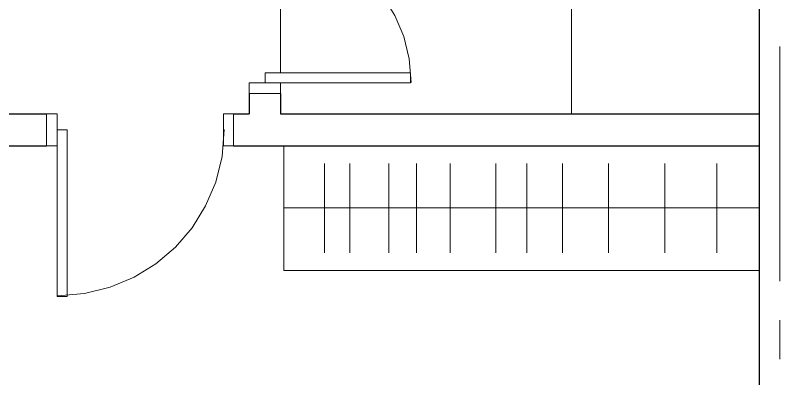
# Model space of a CAD drawing. Header units: millimetres. Extents: x -5796 to 14097, y -6464 to 19186.
# Drawn here: x 1475 to 5148, y 6301 to 8046 of the extents above; entities that cross this region are included whole.
import ezdxf

# ---------------------------------------------------------------- set-up
doc = ezdxf.new("R2010")
doc.units = ezdxf.units.MM
doc.layers.add('ARCH-LINES', color=7, linetype='Continuous')

msp = doc.modelspace()

# ---------------------------------------------------------------- linework, layer by layer
at = {"layer": 'ARCH-LINES', "lineweight": 30}
for points in [[(5050, 12670), (5050, 3201.6)], [(2599.6, 7670.8), (2599.6, 7572.4)], [(2748.8, 7670.8), (2748.8, 7572.4)], [(200, 7572.4), (1625.1, 7572.4)], [(2523.4, 7572.4), (2599.6, 7572.4)], [(2748.8, 7572.4), (5050, 7572.4)], [(200, 7420), (1625.1, 7420)], [(2523.4, 7420), (5050, 7420)]]:
    msp.add_lwpolyline(points, dxfattribs=at)
at = {"layer": 'ARCH-LINES', "lineweight": 5}
for points in [[(4148.6, 9219.7), (4148.6, 7572.4)], [(5148.4, 6769.3), (5148.4, 7896.1)], [(2961.4, 7334.3), (2961.4, 6905.8)], [(3082.1, 7334.3), (3082.1, 6905.8)], [(3269.3, 7334.3), (3269.3, 6905.8)], [(3402.6, 7334.3), (3402.6, 6905.8)], [(3564.5, 7334.3), (3564.5, 6905.8)], [(3783.5, 7334.3), (3783.5, 6905.8)], [(3932.7, 7334.3), (3932.7, 6905.8)], [(4104.1, 7334.3), (4104.1, 6905.8)], [(4326.3, 7334.3), (4326.3, 6905.8)], [(4596.1, 7334.3), (4596.1, 6905.8)], [(4846.9, 7334.3), (4846.9, 6905.8)], [(5148.4, 6394.8), (5148.4, 6582.1)]]:
    msp.add_lwpolyline(points, dxfattribs=at)
at = {"layer": 'ARCH-LINES', "lineweight": 9}
for points in [[(3377.3, 7723.1), (3368.1, 7836.7), (3341.6, 7944.4), (3299.1, 8044.8), (3242.2, 8136.5), (3172.3, 8218), (3090.7, 8288), (2999, 8344.9), (2898.6, 8387.4), (2790.9, 8413.9), (2677.4, 8423)], [(2748.8, 8419.9), (2748.8, 7769.2)], [(1677.5, 6699.5), (1807.5, 6709.9), (1930.8, 6740.2), (2045.8, 6788.6), (2150.9, 6853.5), (2244.2, 6933.3), (2324.3, 7026.3), (2389.5, 7130.9), (2438.1, 7245.5), (2468.5, 7368.3), (2479, 7497.8)], [(5050, 6820.1), (5050, 7420), (2764.7, 7420), (2764.7, 6820.1), (5050, 6820.1)], [(2764.7, 7121.7), (5050, 7121.7)]]:
    msp.add_lwpolyline(points, dxfattribs=at)
at = {"layer": 'ARCH-LINES', "lineweight": 18}
for points in [[(2675.8, 7769.2), (3374.1, 7769.2), (3374.1, 7721.6), (2675.8, 7721.6), (2675.8, 7769.2)], [(2599.6, 7721.6), (2748.8, 7721.6), (2748.8, 7670.8), (2599.6, 7670.8), (2599.6, 7721.6)], [(1625.1, 7572.4), (1625.1, 7420), (1675.9, 7420), (1675.9, 7572.4), (1625.1, 7572.4)], [(2475.8, 7572.4), (2475.8, 7420), (2523.4, 7420), (2523.4, 7572.4), (2475.8, 7572.4)], [(1675.9, 7496.2), (1675.9, 6696.3), (1723.5, 6696.3), (1723.5, 7496.2), (1675.9, 7496.2)]]:
    msp.add_lwpolyline(points, dxfattribs=at)

doc.saveas('drawing.dxf')
